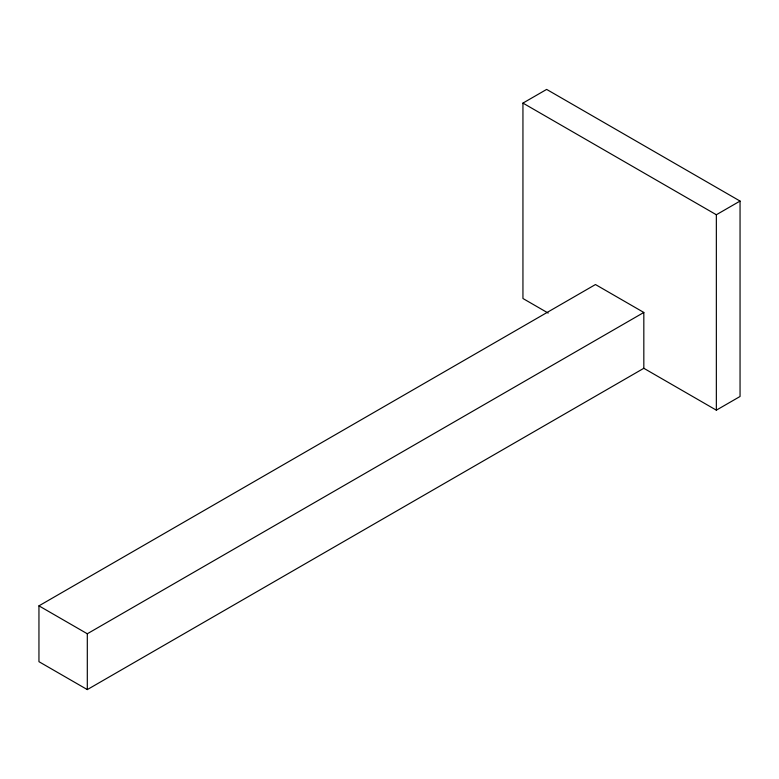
<?xml version="1.0" encoding="UTF-8"?>
<svg xmlns="http://www.w3.org/2000/svg" width="779" height="779" viewBox="0 0 779 779"><rect width="100%" height="100%" fill="white"/><g stroke="black" fill="none" stroke-linecap="round" stroke-linejoin="round"><path stroke-width="1.17" d="M548.173 313.07L522.943 298.503L522.943 103.091L546.644 89.41L740.05 201.07L740.05 396.482L716.349 410.163L643.824 368.292L87.306 689.59L38.95 661.683L38.95 605.848L595.468 284.539L643.824 312.457L643.824 368.292M522.943 103.091L716.349 214.751L740.05 201.07M38.95 605.848L87.306 633.765L643.824 312.457M716.349 214.751L716.349 410.163M87.306 633.765L87.306 689.59"/></g></svg>
